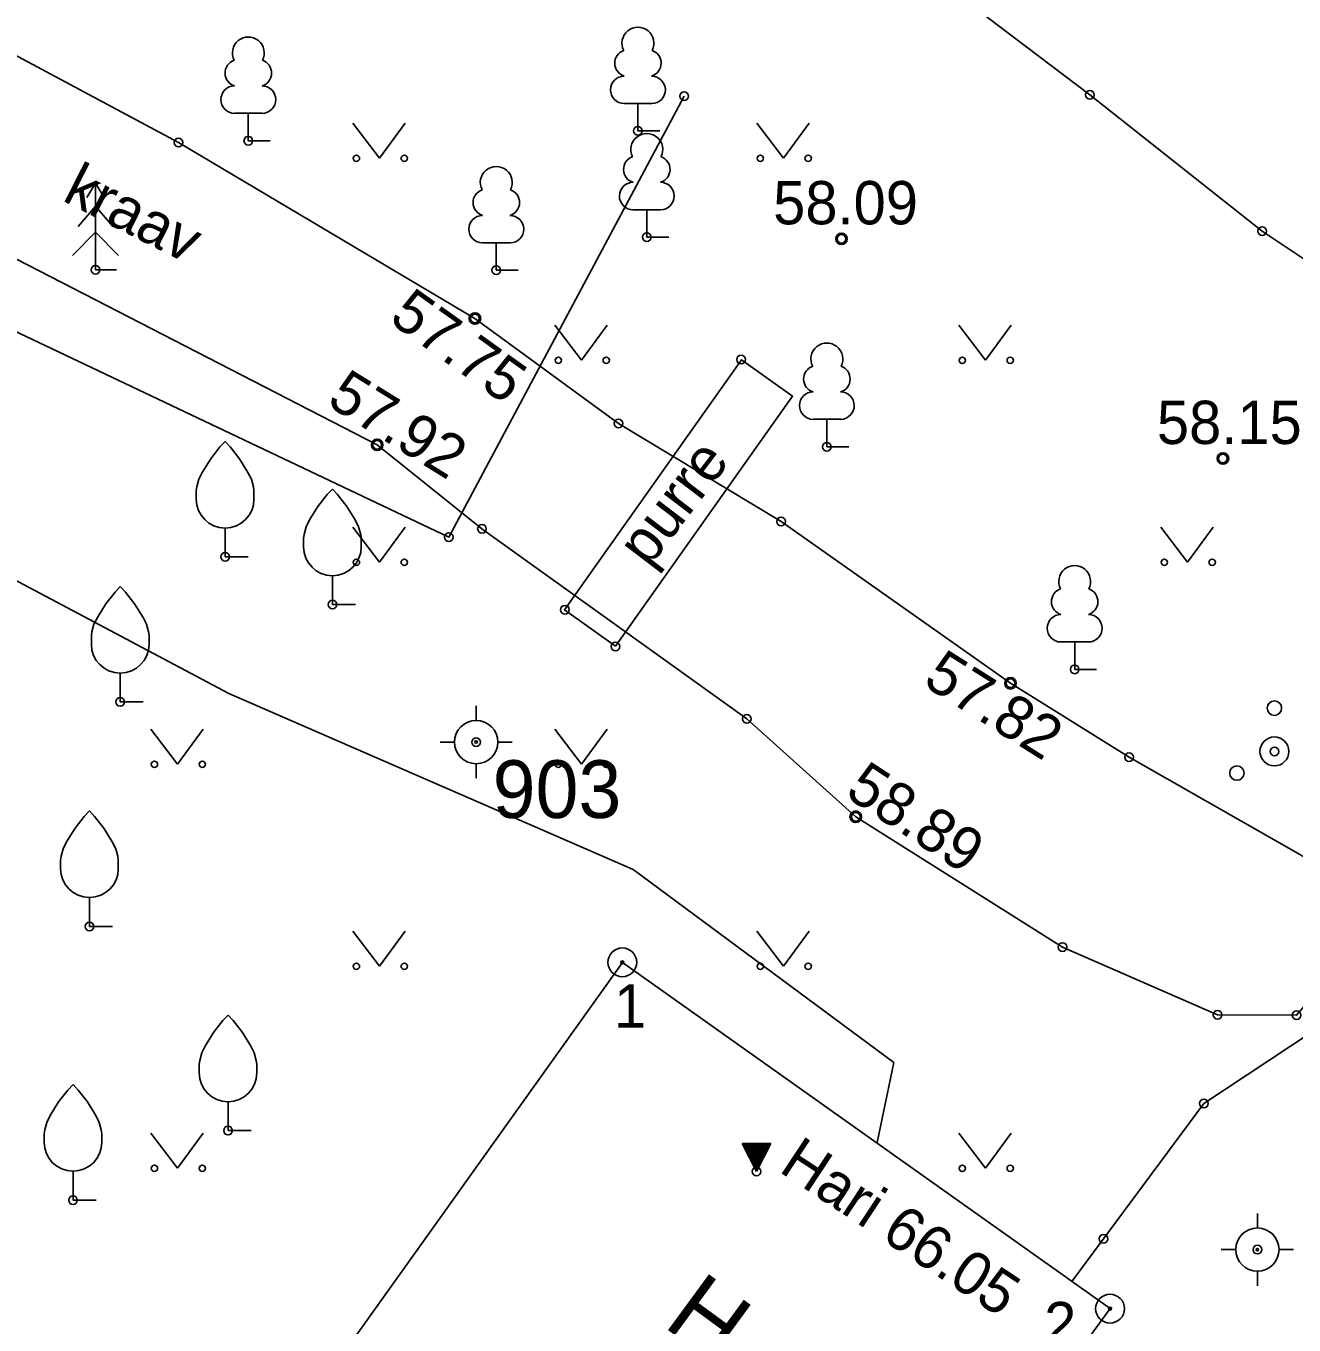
# Model space of a CAD drawing. Extents: x 634915 to 636012, y 6467988 to 6469078.
# Drawn here: x 635017.46 to 635039.43, y 6468149.52 to 6468172.02 of the extents above; entities that cross this region are included whole.
import ezdxf

# ---------------------------------------------------------------- set-up
doc = ezdxf.new("R2010")
doc.units = 0
for name, color, linetype in [('AED', 7, 'Continuous'), ('ALUSVORK', 7, 'Continuous'), ('HALJASTUS', 7, 'Continuous'), ('HOONE', 7, 'Continuous'), ('HOONEDET', 7, 'Continuous'), ('KOORDPUNKT', 7, 'Continuous'), ('KORGUS-EH2000', 7, 'Continuous'), ('MOOTMPUNKT', 7, 'Continuous'), ('MPKAABEL', 7, 'Continuous'), ('PUU', 7, 'Continuous'), ('RAJATIS', 7, 'Continuous'), ('SITRASS', 7, 'Continuous'), ('TEE', 7, 'Continuous'), ('VEEKOGU', 7, 'Continuous')]:
    doc.layers.add(name, color=color, linetype=linetype)

msp = doc.modelspace()

# ---------------------------------------------------------------- linework, layer by layer
at = {"layer": 'AED'}
msp.add_lwpolyline([(635028.861, 6468170.809), (635024.782, 6468163.168), (635010.469, 6468169.961), (635007.219, 6468171.317), (635003.836, 6468170.187), (634997.327, 6468155.411), (635029.882, 6468139.041)], dxfattribs=at)
at = {"layer": 'ALUSVORK'}
for p, q in [((635025.257, 6468159.992), (635025.257, 6468160.242)), ((635024.882, 6468159.617), (635024.632, 6468159.617)), ((635025.632, 6468159.617), (635025.882, 6468159.617)), ((635025.257, 6468159.242), (635025.257, 6468158.992)), ((635038.794, 6468151.198), (635038.794, 6468151.448)), ((635038.419, 6468150.823), (635038.169, 6468150.823)), ((635039.169, 6468150.823), (635039.419, 6468150.823)), ((635038.794, 6468150.448), (635038.794, 6468150.198))]:
    msp.add_line(p, q, dxfattribs=at)
for centre, radius in [((635025.257, 6468159.617), 0.375), ((635025.257, 6468159.617), 0.022), ((635038.794, 6468150.823), 0.375), ((635038.794, 6468150.823), 0.022)]:
    msp.add_circle(centre, radius, dxfattribs=at)
at = {"layer": 'HALJASTUS'}
for p, q in [((635023.119, 6468170.339), (635023.583, 6468169.732)), ((635023.583, 6468169.732), (635024.028, 6468170.339)), ((635030.119, 6468170.339), (635030.583, 6468169.732)), ((635030.583, 6468169.732), (635031.028, 6468170.339)), ((635026.619, 6468166.839), (635027.083, 6468166.232)), ((635027.083, 6468166.232), (635027.528, 6468166.839)), ((635033.619, 6468166.839), (635034.083, 6468166.232)), ((635034.083, 6468166.232), (635034.528, 6468166.839)), ((635023.119, 6468163.339), (635023.583, 6468162.732)), ((635023.583, 6468162.732), (635024.028, 6468163.339)), ((635037.119, 6468163.339), (635037.583, 6468162.732)), ((635037.583, 6468162.732), (635038.028, 6468163.339)), ((635019.619, 6468159.839), (635020.083, 6468159.232)), ((635020.083, 6468159.232), (635020.528, 6468159.839)), ((635026.619, 6468159.839), (635027.083, 6468159.232)), ((635027.083, 6468159.232), (635027.528, 6468159.839)), ((635023.119, 6468156.339), (635023.583, 6468155.732)), ((635023.583, 6468155.732), (635024.028, 6468156.339)), ((635030.119, 6468156.339), (635030.583, 6468155.732)), ((635030.583, 6468155.732), (635031.028, 6468156.339)), ((635019.619, 6468152.839), (635020.083, 6468152.232)), ((635020.083, 6468152.232), (635020.528, 6468152.839)), ((635033.619, 6468152.839), (635034.083, 6468152.232)), ((635034.083, 6468152.232), (635034.528, 6468152.839))]:
    msp.add_line(p, q, dxfattribs=at)
for centre in [(635023.182, 6468169.732), (635024.011, 6468169.732), (635030.182, 6468169.732), (635031.011, 6468169.732), (635026.682, 6468166.232), (635027.511, 6468166.232), (635033.682, 6468166.232), (635034.511, 6468166.232), (635023.182, 6468162.732), (635024.011, 6468162.732), (635037.182, 6468162.732), (635038.011, 6468162.732), (635019.682, 6468159.232), (635020.511, 6468159.232), (635026.682, 6468159.232), (635027.511, 6468159.232), (635023.182, 6468155.732), (635024.011, 6468155.732), (635030.182, 6468155.732), (635031.011, 6468155.732), (635019.682, 6468152.232), (635020.511, 6468152.232), (635033.682, 6468152.232), (635034.511, 6468152.232)]:
    msp.add_circle(centre, 0.055, dxfattribs=at)
at = {"layer": 'HOONE'}
msp.add_lwpolyline([(635033.319, 6468145.789), (635036.241, 6468149.8), (635027.79, 6468155.8), (635022.062, 6468147.775), (635028.573, 6468143.154), (635031.403, 6468147.149), (635033.319, 6468145.789)], dxfattribs=at)
at = {"layer": 'HOONEDET'}
for p, q in [((635030.115, 6468152.177), (635029.869, 6468152.664)), ((635030.361, 6468152.664), (635029.869, 6468152.664)), ((635029.877, 6468152.647), (635030.221, 6468152.386)), ((635029.896, 6468152.664), (635030.232, 6468152.408)), ((635029.903, 6468152.596), (635030.209, 6468152.363)), ((635029.929, 6468152.545), (635030.198, 6468152.34)), ((635029.938, 6468152.664), (635030.244, 6468152.431)), ((635029.955, 6468152.494), (635030.186, 6468152.318)), ((635029.979, 6468152.664), (635030.255, 6468152.454)), ((635030.02, 6468152.664), (635030.267, 6468152.476)), ((635030.061, 6468152.664), (635030.278, 6468152.499)), ((635030.103, 6468152.664), (635030.289, 6468152.522)), ((635030.115, 6468152.177), (635030.361, 6468152.664)), ((635030.144, 6468152.664), (635030.301, 6468152.544)), ((635030.185, 6468152.664), (635030.312, 6468152.567)), ((635030.226, 6468152.664), (635030.324, 6468152.59)), ((635030.268, 6468152.664), (635030.335, 6468152.612)), ((635030.309, 6468152.664), (635030.347, 6468152.635)), ((635030.35, 6468152.664), (635030.358, 6468152.658)), ((635029.98, 6468152.443), (635030.175, 6468152.295)), ((635030.006, 6468152.392), (635030.163, 6468152.272)), ((635030.032, 6468152.34), (635030.152, 6468152.25)), ((635030.058, 6468152.289), (635030.14, 6468152.227)), ((635030.084, 6468152.238), (635030.129, 6468152.204)), ((635030.11, 6468152.187), (635030.117, 6468152.181))]:
    msp.add_line(p, q, dxfattribs=at)
at = {"layer": 'KOORDPUNKT'}
for centre, radius in [((635027.79, 6468155.8), 0.25), ((635027.79, 6468155.8), 0.025), ((635027.79, 6468155.8), 0.0221), ((635027.79, 6468155.8), 0.0191), ((635027.79, 6468155.8), 0.0161), ((635027.79, 6468155.8), 0.0132), ((635027.79, 6468155.8), 0.0102), ((635027.79, 6468155.8), 0.00726), ((635027.79, 6468155.8), 0.0043), ((635036.241, 6468149.8), 0.25), ((635036.241, 6468149.8), 0.025), ((635036.241, 6468149.8), 0.0221), ((635036.241, 6468149.8), 0.0191), ((635036.241, 6468149.8), 0.0161), ((635036.241, 6468149.8), 0.0132), ((635036.241, 6468149.8), 0.0102), ((635036.241, 6468149.8), 0.00726), ((635036.241, 6468149.8), 0.0043)]:
    msp.add_circle(centre, radius, dxfattribs=at)
at = {"layer": 'KORGUS-EH2000'}
for centre in [(635031.587, 6468168.337), (635025.236, 6468166.956), (635023.541, 6468164.767), (635038.197, 6468164.531), (635034.517, 6468160.635), (635031.834, 6468158.323)]:
    msp.add_circle(centre, 0.1, dxfattribs=at)
at = {"layer": 'MOOTMPUNKT'}
for centre in [(635028.861, 6468170.809), (635035.891, 6468170.831), (635028.06, 6468170.206), (635020.098, 6468170.004), (635021.309, 6468170.036), (635038.878, 6468168.469), (635028.214, 6468168.365), (635031.587, 6468168.337), (635018.662, 6468167.8), (635025.606, 6468167.792), (635025.236, 6468166.956), (635029.847, 6468166.243), (635027.725, 6468165.136), (635023.541, 6468164.767), (635031.334, 6468164.734), (635038.197, 6468164.531), (635030.54, 6468163.439), (635025.358, 6468163.312), (635024.782, 6468163.168), (635020.907, 6468162.825), (635022.766, 6468162), (635026.796, 6468161.91), (635027.669, 6468161.274), (635035.628, 6468160.877), (635034.517, 6468160.635), (635019.089, 6468160.312), (635029.946, 6468160.018), (635025.257, 6468159.617), (635039.089, 6468159.455), (635036.57, 6468159.354), (635031.834, 6468158.323), (635018.556, 6468156.423), (635035.416, 6468156.066), (635038.105, 6468154.891), (635039.474, 6468154.884), (635037.868, 6468153.355), (635020.957, 6468152.885), (635030.115, 6468152.177), (635018.271, 6468151.681), (635036.129, 6468151.012), (635038.794, 6468150.823)]:
    msp.add_circle(centre, 0.075, dxfattribs=at)
at = {"layer": 'MPKAABEL'}
msp.add_lwpolyline([(635045.223, 6468157.267), (635042.015, 6468156.1), (635037.868, 6468153.355), (635035.579, 6468150.27)], dxfattribs=at)
at = {"layer": 'PUU'}
for p, q in [((635021.549, 6468170.511), (635021.069, 6468170.511)), ((635021.309, 6468170.036), (635021.309, 6468170.511)), ((635028.3, 6468170.681), (635027.82, 6468170.681)), ((635028.06, 6468170.206), (635028.06, 6468170.681)), ((635028.44, 6468170.206), (635028.06, 6468170.206)), ((635021.689, 6468170.036), (635021.309, 6468170.036)), ((635018.662, 6468169.3), (635018.512, 6468169.05)), ((635018.812, 6468169.05), (635018.662, 6468169.3)), ((635018.662, 6468169.3), (635018.662, 6468167.8)), ((635018.662, 6468168.9), (635018.362, 6468168.55)), ((635018.962, 6468168.55), (635018.662, 6468168.9)), ((635028.454, 6468168.84), (635027.974, 6468168.84)), ((635028.214, 6468168.365), (635028.214, 6468168.84)), ((635018.662, 6468168.45), (635018.262, 6468168.05)), ((635019.062, 6468168.05), (635018.662, 6468168.45)), ((635025.846, 6468168.267), (635025.366, 6468168.267)), ((635025.606, 6468167.792), (635025.606, 6468168.267)), ((635028.594, 6468168.365), (635028.214, 6468168.365)), ((635019.022, 6468167.8), (635018.662, 6468167.8)), ((635025.986, 6468167.792), (635025.606, 6468167.792)), ((635031.574, 6468165.209), (635031.094, 6468165.209)), ((635031.334, 6468164.734), (635031.334, 6468165.209)), ((635031.714, 6468164.734), (635031.334, 6468164.734)), ((635020.907, 6468162.825), (635020.907, 6468163.325)), ((635021.307, 6468162.825), (635020.907, 6468162.825)), ((635022.766, 6468162), (635022.766, 6468162.5)), ((635023.166, 6468162), (635022.766, 6468162)), ((635035.868, 6468161.352), (635035.388, 6468161.352)), ((635035.628, 6468160.877), (635035.628, 6468161.352)), ((635019.089, 6468160.312), (635019.089, 6468160.812)), ((635036.008, 6468160.877), (635035.628, 6468160.877)), ((635019.489, 6468160.312), (635019.089, 6468160.312)), ((635018.556, 6468156.423), (635018.556, 6468156.923)), ((635018.956, 6468156.423), (635018.556, 6468156.423)), ((635020.957, 6468152.885), (635020.957, 6468153.385)), ((635021.357, 6468152.885), (635020.957, 6468152.885)), ((635018.271, 6468151.681), (635018.271, 6468152.181)), ((635018.671, 6468151.681), (635018.271, 6468151.681))]:
    msp.add_line(p, q, dxfattribs=at)
for points in [[(635020.407, 6468163.825), (635020.407, 6468163.975), (635020.417, 6468164.04), (635020.452, 6468164.17), (635020.512, 6468164.29), (635020.657, 6468164.525), (635020.817, 6468164.73), (635020.907, 6468164.825)], [(635021.407, 6468163.825), (635021.407, 6468163.975), (635021.397, 6468164.04), (635021.362, 6468164.17), (635021.302, 6468164.29), (635021.157, 6468164.525), (635020.997, 6468164.73), (635020.907, 6468164.825)], [(635022.266, 6468163), (635022.266, 6468163.15), (635022.276, 6468163.215), (635022.311, 6468163.345), (635022.371, 6468163.465), (635022.516, 6468163.7), (635022.676, 6468163.905), (635022.766, 6468164)], [(635023.266, 6468163), (635023.266, 6468163.15), (635023.256, 6468163.215), (635023.221, 6468163.345), (635023.161, 6468163.465), (635023.016, 6468163.7), (635022.856, 6468163.905), (635022.766, 6468164)], [(635018.589, 6468161.312), (635018.589, 6468161.462), (635018.599, 6468161.527), (635018.634, 6468161.657), (635018.694, 6468161.777), (635018.839, 6468162.012), (635018.999, 6468162.217), (635019.089, 6468162.312)], [(635019.589, 6468161.312), (635019.589, 6468161.462), (635019.579, 6468161.527), (635019.544, 6468161.657), (635019.484, 6468161.777), (635019.339, 6468162.012), (635019.179, 6468162.217), (635019.089, 6468162.312)], [(635018.056, 6468157.423), (635018.056, 6468157.573), (635018.066, 6468157.638), (635018.101, 6468157.768), (635018.161, 6468157.888), (635018.306, 6468158.123), (635018.466, 6468158.328), (635018.556, 6468158.423)], [(635019.056, 6468157.423), (635019.056, 6468157.573), (635019.046, 6468157.638), (635019.011, 6468157.768), (635018.951, 6468157.888), (635018.806, 6468158.123), (635018.646, 6468158.328), (635018.556, 6468158.423)], [(635020.457, 6468153.885), (635020.457, 6468154.035), (635020.467, 6468154.1), (635020.502, 6468154.23), (635020.562, 6468154.35), (635020.707, 6468154.585), (635020.867, 6468154.79), (635020.957, 6468154.885)], [(635021.457, 6468153.885), (635021.457, 6468154.035), (635021.447, 6468154.1), (635021.412, 6468154.23), (635021.352, 6468154.35), (635021.207, 6468154.585), (635021.047, 6468154.79), (635020.957, 6468154.885)], [(635017.771, 6468152.681), (635017.771, 6468152.831), (635017.781, 6468152.896), (635017.816, 6468153.026), (635017.876, 6468153.146), (635018.021, 6468153.381), (635018.181, 6468153.586), (635018.271, 6468153.681)], [(635018.771, 6468152.681), (635018.771, 6468152.831), (635018.761, 6468152.896), (635018.726, 6468153.026), (635018.666, 6468153.146), (635018.521, 6468153.381), (635018.361, 6468153.586), (635018.271, 6468153.681)]]:
    msp.add_lwpolyline(points, dxfattribs=at)
for centre, radius in [((635039.089, 6468160.205), 0.125), ((635039.089, 6468159.455), 0.25), ((635038.439, 6468159.08), 0.125)]:
    msp.add_circle(centre, radius, dxfattribs=at)
for centre, radius, start, end in [((635028.06, 6468171.726), 0.277, 332.5799, 207.4201), ((635021.309, 6468171.556), 0.277, 332.5799, 207.4201), ((635021.139, 6468171.209), 0.233, 109.0217, 253.1415), ((635021.479, 6468171.209), 0.233, 286.8508, 70.9859), ((635027.89, 6468171.379), 0.233, 109.0217, 253.1415), ((635028.23, 6468171.379), 0.233, 286.8508, 70.9859), ((635021.072, 6468170.748), 0.238, 90.0016, 269.3953), ((635021.546, 6468170.748), 0.238, 270.6047, 89.9984), ((635027.823, 6468170.918), 0.238, 90.0016, 269.3953), ((635028.297, 6468170.918), 0.238, 270.6047, 89.9984), ((635028.214, 6468169.885), 0.277, 332.5799, 207.4201), ((635025.606, 6468169.312), 0.277, 332.5799, 207.4201), ((635028.044, 6468169.538), 0.233, 109.0217, 253.1415), ((635028.384, 6468169.538), 0.233, 286.8508, 70.9859), ((635025.436, 6468168.965), 0.233, 109.0217, 253.1415), ((635025.776, 6468168.965), 0.233, 286.8508, 70.9859), ((635027.977, 6468169.077), 0.238, 90.0016, 269.3953), ((635028.451, 6468169.077), 0.238, 270.6047, 89.9984), ((635025.369, 6468168.504), 0.238, 90.0016, 269.3953), ((635025.843, 6468168.504), 0.238, 270.6047, 89.9984), ((635031.334, 6468166.254), 0.277, 332.5799, 207.4201), ((635031.164, 6468165.907), 0.233, 109.0217, 253.1415), ((635031.504, 6468165.907), 0.233, 286.8508, 70.9859), ((635031.097, 6468165.446), 0.238, 90.0016, 269.3953), ((635031.571, 6468165.446), 0.238, 270.6047, 89.9984), ((635020.907, 6468163.825), 0.5, 180, 0), ((635022.766, 6468163), 0.5, 180, 0), ((635035.628, 6468162.397), 0.277, 332.5799, 207.4201), ((635035.458, 6468162.05), 0.233, 109.0217, 253.1415), ((635035.798, 6468162.05), 0.233, 286.8508, 70.9859), ((635035.391, 6468161.589), 0.238, 90.0016, 269.3953), ((635035.865, 6468161.589), 0.238, 270.6047, 89.9984), ((635019.089, 6468161.312), 0.5, 180, 0), ((635018.556, 6468157.423), 0.5, 180, 0), ((635020.957, 6468153.885), 0.5, 180, 0), ((635018.271, 6468152.681), 0.5, 180, 0)]:
    msp.add_arc(centre, radius, start, end, dxfattribs=at)
at = {"layer": 'RAJATIS'}
msp.add_lwpolyline([(635027.673, 6468161.28), (635026.786, 6468161.908), (635029.853, 6468166.239), (635030.74, 6468165.61), (635027.673, 6468161.28)], dxfattribs=at)
at = {"layer": 'SITRASS'}
msp.add_lwpolyline([(635002.027, 6468168.635), (635003.247, 6468167.801), (635007.148, 6468167.791), (635020.97, 6468160.456), (635027.979, 6468157.409), (635032.493, 6468154.063), (635032.207, 6468152.679)], dxfattribs=at)
at = {"layer": 'TEE'}
msp.add_lwpolyline([(635019.667, 6468187.482), (635020.889, 6468186.005), (635023.132, 6468183.929), (635024.708, 6468182.738), (635027.85, 6468180.617), (635030.928, 6468177.969), (635033.179, 6468176.396), (635035.685, 6468174.797), (635042.362, 6468171.338), (635044.949, 6468169.819), (635045.669, 6468168.61), (635045.413, 6468167.17), (635044.057, 6468166.114), (635042.81, 6468166.038), (635041.425, 6468166.773), (635038.878, 6468168.469), (635035.891, 6468170.831), (635030.554, 6468174.872), (635026.251, 6468178.302), (635022.39, 6468181.09), (635020.56, 6468182.663), (635018.463, 6468184.963), (635016.504, 6468187.431)], dxfattribs=at)
at = {"layer": 'VEEKOGU'}
for points in [[(635016.092, 6468172.15), (635020.098, 6468170.004), (635025.236, 6468166.956), (635027.725, 6468165.136), (635030.54, 6468163.439), (635034.517, 6468160.635), (635036.57, 6468159.354), (635040.48, 6468157.127), (635040.596, 6468156.688), (635040.231, 6468155.769)], [(635040.231, 6468155.769), (635039.474, 6468154.884), (635038.105, 6468154.891), (635035.416, 6468156.066), (635031.834, 6468158.323), (635029.946, 6468160.018), (635025.358, 6468163.312), (635023.541, 6468164.767), (635014.943, 6468169.191)]]:
    msp.add_lwpolyline(points, dxfattribs=at)

# ---------------------------------------------------------------- texts
at = {"layer": 'ALUSVORK'}
msp.add_text('903', height=1, dxfattribs=at).set_placement((635025.542, 6468158.301))
at = {"layer": 'HOONE'}
msp.add_text('H', height=1.2, rotation=323.7513, dxfattribs=at).set_placement((635028.475, 6468149.506))
at = {"layer": 'HOONEDET'}
msp.add_text('Hari 66.05', height=0.75, rotation=326.5674, dxfattribs=at).set_placement((635030.482, 6468152.186))
at = {"layer": 'KOORDPUNKT'}
for s, p in [('1', (635027.645, 6468154.67)), ('2', (635035.099, 6468149.166))]:
    msp.add_text(s, height=0.75, dxfattribs=at).set_placement(p)
at = {"layer": 'KORGUS-EH2000'}
for s, p in [('58.09', (635030.403, 6468168.587)), ('58.15', (635037.053, 6468164.781))]:
    msp.add_text(s, height=0.75, dxfattribs=at).set_placement(p)
for s, rotation, p in [('57.75', 324.4085, (635023.724, 6468166.911)), ('57.92', 328.2058, (635022.644, 6468165.47)), ('57.82', 327.833, (635032.974, 6468160.617)), ('58.89', 326.7266, (635031.625, 6468158.691))]:
    msp.add_text(s, height=0.75, rotation=rotation, dxfattribs=at).set_placement(p)
at = {"layer": 'RAJATIS'}
msp.add_text('purre', height=0.75, rotation=52.6572, dxfattribs=at).set_placement((635028.248, 6468162.621))
at = {"layer": 'VEEKOGU'}
msp.add_text('kraav', height=0.75, rotation=333.1519, dxfattribs=at).set_placement((635018.063, 6468169.008))

doc.saveas('drawing.dxf')
